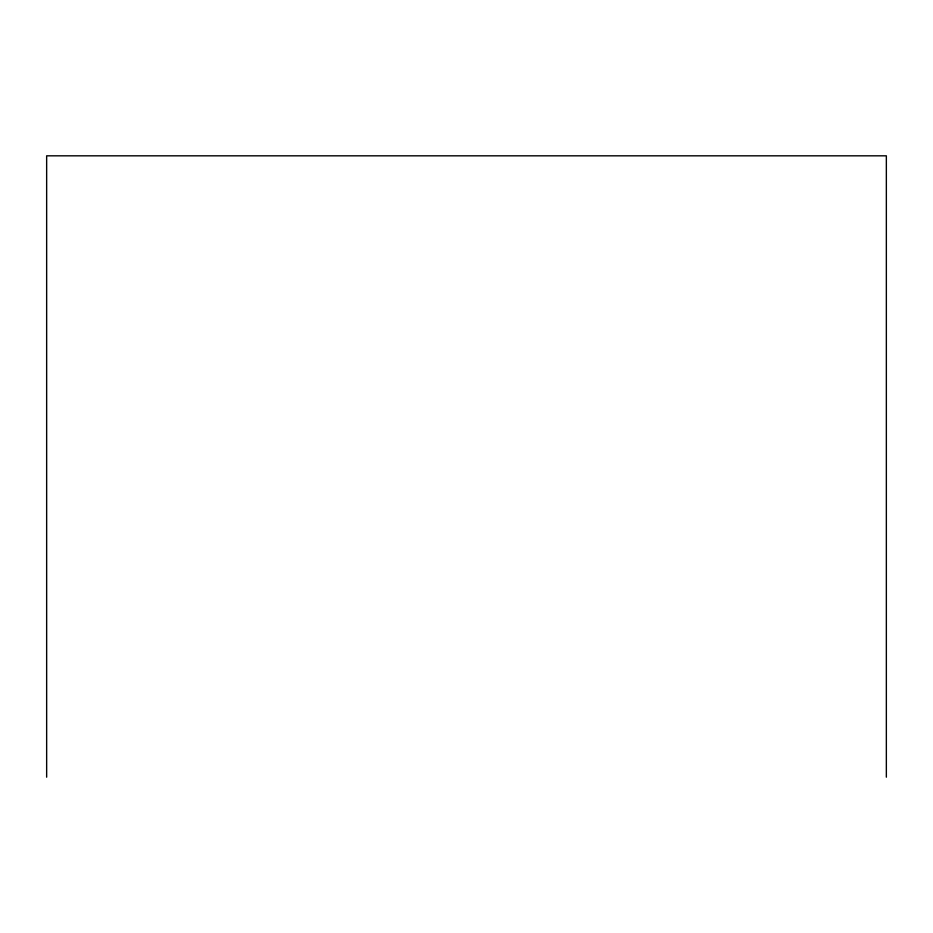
<?xml version="1.0" encoding="UTF-8"?>
<svg xmlns="http://www.w3.org/2000/svg" width="933" height="933" viewBox="0 0 933 933"><rect width="100%" height="100%" fill="white"/><g stroke="black" fill="none" stroke-linecap="round" stroke-linejoin="round"><path stroke-width="1.4" d="M886.35 777.177L886.35 155.823L46.65 155.823L46.65 777.177"/></g></svg>
